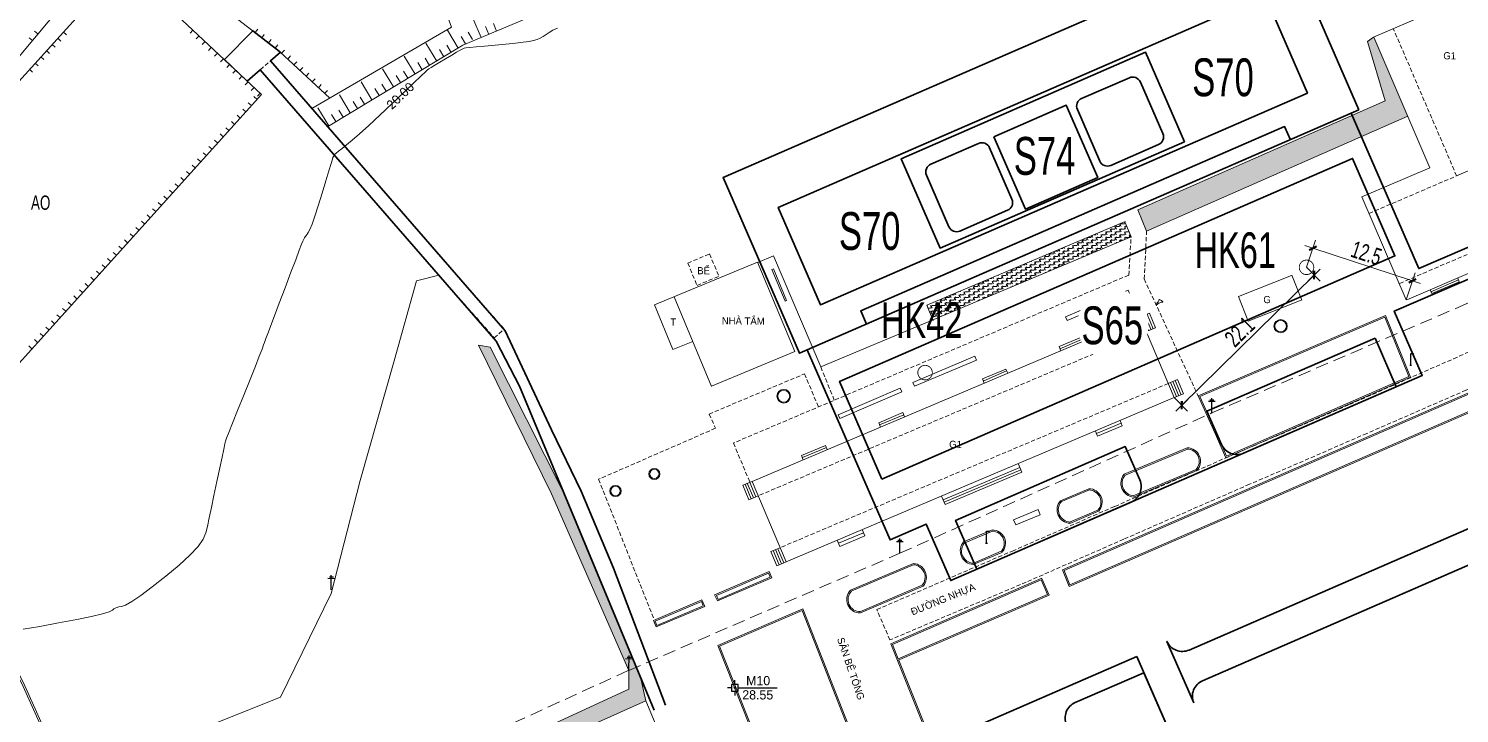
# Model space of a CAD drawing. Header units: inches. Extents: x 496359 to 501064, y 2374078 to 2377203.
# Drawn here: x 496527.9 to 496698.2, y 2376231.1 to 2376312.6 of the extents above; entities that cross this region are included whole.
import ezdxf
from ezdxf.enums import TextEntityAlignment as Align

# ---------------------------------------------------------------- set-up
doc = ezdxf.new("R2010")
doc.units = ezdxf.units.IN
doc.header["$MEASUREMENT"] = 0
doc.linetypes.add('DASHED', pattern=[0.75, 0.5, -0.25])
for name, color, linetype in [('cd', 7, 'Continuous'), ('chu', 6, 'Continuous'), ('MANH', 147, 'Continuous'), ('MOC - DC2', 1, 'Continuous'), ('NOI', 2, 'Continuous'), ('tl', 8, 'Continuous')]:
    doc.layers.add(name, color=color, linetype=linetype)
for name, color, linetype, lineweight in [('EG Text2', 7, 'Continuous', 18), ('ISO', 252, 'Continuous', 20), ('LC Dim', 8, 'Continuous', 18), ('LC Net dam 1', 30, 'Continuous', 30), ('LC Net manh', 239, 'Continuous', 5), ('manh1', 67, 'Continuous', 13)]:
    doc.layers.add(name, color=color, linetype=linetype, lineweight=lineweight)
doc.styles.add('dien giai', font='', dxfattribs={"width": 0.8})
doc.styles.add('EG Hai', font='')
doc.styles.get("Standard").update_dxf_attribs({"font": 'vnsimli.shx', "height": 2})
doc.styles.add('style1', font='')
doc.styles.get('dien giai').set_extended_font_data('.VnArial NarrowH')
doc.styles.get('EG Hai').set_extended_font_data('.VnArial NarrowH')
doc.styles.get('style1').set_extended_font_data('.VnAvantH')
doc.dimstyles.new('DIM300', dxfattribs={"dimscale": 0.5, "dimtxt": 2, "dimasz": 0.007, "dimexe": 1, "dimexo": 0, "dimgap": 0.4, "dimtad": 1, "dimtoh": 1, "dimdec": 1, "dimzin": 1, "dimdsep": 46, "dimtxsty": 'dien giai', "dimblk": 'rowdim', "dimcen": 2.5, "dimclrd": 256, "dimclre": 256, "dimclrt": 2, "dimazin": 0, "dimtfac": 1, "dimtdec": 1, "dimtix": 1, "dimtmove": 2, "dimatfit": 0, "dimldrblk": 'dot leader', "dimfxl": 2, "dimtolj": 1, "dimtzin": 0, "dimlwd": -1, "dimlwe": -1, "dimarcsym": 1})

# ---------------------------------------------------------------- blocks, each defined once
blk = doc.blocks.new('cdien')
at = {"layer": 'cd', "extrusion": (-0.000518657, 0.000768986, 1)}
for p, q in [((0, 0), (0, 3.5, 0)), ((-0.8, 2.78, 0), (0.76, 2.78, 0)), ((-0.46, 3.14, 0), (0.49, 3.14, 0))]:
    blk.add_line(p, q, dxfattribs=at)
blk = doc.blocks.new('1')
at = {"layer": 'tl', "color": 250, "lineweight": 0}
blk.add_line((0, -0.5), (0, 0), dxfattribs=at)
blk = doc.blocks.new('chieusang')
at = {"layer": 'cd', "extrusion": (-0.000518657, 0.000768986, 1)}
for p, q in [((-0.2, 0, 0), (0.2, 0, 0)), ((-0.03, 2.38, 0), (0.1, 2.57, 0)), ((-0.03, 2.38, 0), (-0.03, 0.03, 0)), ((0.1, 2.57, 0), (0.34, 2.61, 0)), ((0.34, 2.44, 0), (0.34, 2.61, 0)), ((0.34, 2.61, 0), (0.56, 2.54, 0)), ((0.54, 2.37, 0), (0.34, 2.44, 0)), ((0.58, 2.47, 0), (0.54, 2.37, 0)), ((0.56, 2.54, 0), (0.58, 2.47, 0))]:
    blk.add_line(p, q, dxfattribs=at)
blk = doc.blocks.new('t2')
at = {"layer": 'tl', "color": 250, "lineweight": 0}
for p, q in [((-2, 0), (-2, -1)), ((-1, 0), (-1, -1)), ((0, 0), (0, -2.5))]:
    blk.add_line(p, q, dxfattribs=at)
blk = doc.blocks.new('MOC')
at = {"layer": 'MOC - DC2'}
for points in [[(-0.4, 0), (-0.9, 0)], [(0, 0.4), (0, 0.9)], [(0.4, 0), (5.03, 0)], [(0, -0.4), (0, -0.9)]]:
    blk.add_lwpolyline(points, dxfattribs=at)
blk.add_lwpolyline([(-0.4, -0.4), (0.4, -0.4), (0.4, 0.4), (-0.4, 0.4)], close=True, dxfattribs=at)
blk.add_circle((0, 0), 0.0868, dxfattribs=at)
blk = doc.blocks.new('Nền HT mới')
at = {"layer": 'MANH', "lineweight": 0}
h = blk.add_hatch(dxfattribs=at)
h.set_pattern_fill('HONEY', color=8, scale=3, style=0)
h.set_pattern_definition([(0, (-66.5182, 7.7002), (0.5625, 0.3247595), [0.375, -0.75]), (120, (-66.5182, 7.7002), (-0.5625, 0.3247595), [0.375, -0.75]), (60, (-66.5182, 7.7002), (1e-09, 0.649519), [-0.75, 0.375])])
h.paths.add_polyline_path([(-35.42, 21.4), (-39.47, 30.83), (-39.48, 30.83), (-40.21, 30.31), (-38.12, 23.22), (-67.57, 10.25), (-66.52, 7.7)])
h = blk.add_hatch(dxfattribs=at)
h.set_pattern_fill('HONEY', color=8, scale=3, style=0)
h.set_pattern_definition([(0, (-91.9615, -2.8534), (0.5625, 0.3247595), [0.375, -0.75]), (120, (-91.9615, -2.8534), (-0.5625, 0.3247595), [0.375, -0.75]), (60, (-91.9615, -2.8534), (1e-09, 0.649519), [-0.75, 0.375])])
h.paths.add_polyline_path([(-68.36, 7.06), (-69.06, 8.86), (-92.68, -1.09), (-91.96, -2.85)])
h = blk.add_hatch(dxfattribs=at)
h.set_pattern_fill('HONEY', color=8, scale=3, style=0)
h.set_pattern_definition([(0, (-183.26888, -73.77103), (0.5625, 0.3247595), [0.375, -0.75]), (120, (-183.26888, -73.77103), (-0.5625, 0.3247595), [0.375, -0.75]), (60, (-183.26888, -73.77103), (1e-09, 0.649519), [-0.75, 0.375])])
h.paths.add_polyline_path([(-126.8, -45.42), (-135.98, -23.31), (-144.67, -6.08), (-146.06, -5.86), (-137.37, -23.55), (-128.17, -44.59), (-128.18, -46.84), (-183.83, -72.51), (-183.27, -73.77), (-126.16, -48.23)])
at = {"layer": 'MANH', "color": 1, "linetype": 'DASHED', "lineweight": 0, "ltscale": 3, "elevation": -28.38}
blk.add_lwpolyline([(-168.11, -62.56), (-148.04, -53.65), (-128.17, -44.59), (-95.89, -30.65), (-58.74, -13.93), (-28.82, -1.11), (3.67, 13.64), (31.2, 25.31), (62.44, 39.11), (92.05, 52.59), (119.84, 64.48)], dxfattribs=at)
at = {"layer": 'MANH', "color": 3, "linetype": 'DASHED', "lineweight": 0, "elevation": -28.38}
for points in [[(-98.64, -37.36), (-82.5, -30.38), (-70.29, -25.06), (-55.32, -18.52), (-42.35, -12.93), (-29.97, -7.48), (-13.22, -0.06), (0.5, 5.98), (14.76, 11.97), (28.36, 18.03), (42.62, 24.14), (54.68, 29.38), (67.83, 35.35), (80.85, 41.08), (92.26, 46.21), (103.91, 51.03), (116.69, 56.56), (131.71, 63.03)], [(76.66, 34.79), (69.1, 31.37), (55.58, 25.28), (44.12, 20.53), (29.36, 13.99), (16.7, 8.5), (1.53, 1.84), (-10.85, -3.49), (-28.49, -11.22), (-40.3, -16.38), (-54.27, -22.43), (-69.24, -28.97), (-80.86, -34.09), (-97.08, -40.97)], [(-172.05, 26.94), (-170.84, 28)], [(-149.58, 3.52), (-170.84, 28)], [(-172.05, 26.94), (-150.8, 2.47)], [(-143.02, -3.95), (-149.58, 3.52)], [(-150.8, 2.47), (-144.2, -4.99)], [(-144.2, -4.99), (-143.02, -3.95)], [(-97.08, -40.97), (-98.64, -37.36)]]:
    blk.add_lwpolyline(points, dxfattribs=at)
at = {"layer": 'MANH', "lineweight": 0, "elevation": -28.38}
for points in [[(-163.79, 23.54), (-169.77, 29.13), (-181.51, 38.21), (-182.51, 39.27), (-183.57, 40.37), (-184.19, 40.9), (-196.44, 54.18), (-196.91, 54.77), (-215.16, 78.83)], [(-238.07, 66.09), (-229.92, 74.66), (-222.93, 75.48), (-217.79, 76.04), (-214.56, 72.72), (-190.6, 40.71), (-202.41, 26.56), (-208, 32.4), (-235.63, 58.92), (-238.07, 66.09)], [(-207.98, 12.73), (-205.78, 20.1), (-188.32, 39.39), (-171.91, 24), (-207.74, -15.69), (-222.85, -17.45), (-230.1, -11.31), (-207.98, 12.73), (-207.98, 12.73)], [(-18.56, 39.82), (-39.48, 30.83)], [(-144.69, 38.33), (-150.49, 35.28), (-149.28, 32.01), (-165.9, 22.31)], [(-95.86, 38.08), (-105.43, 38.89), (-111.85, 38.55), (-129.94, 35.6), (-137.43, 34.26), (-147.93, 29.86), (-163.93, 20.24)], [(-39.48, 30.83), (-40.21, 30.31), (-38.12, 23.22)], [(-32.78, 15.26), (-39.47, 30.83)], [(-29.6, 14.3), (-21.5, 17.77)], [(-40.87, 11.79), (-32.78, 15.26)], [(-35.55, -0.48), (-1.88, 13.97)], [(-67.57, 10.25), (-66.52, 7.7)], [(-35.61, -0.48), (-40.87, 11.79)], [(-92.68, -1.09), (-69.06, 8.86)], [(-68.36, 7.06), (-69.11, 8.84)], [(-125.13, -1.07), (-112.83, 4.04)], [(-108.41, -6.6), (-112.83, 4.04)], [(-197.17, -52.96), (-177.7, -51.02), (-169.66, -47.79), (-163.6, -35.45), (-160.17, -21.96), (-156.12, -7.73), (-153.46, 1.8), (-150.8, 2.47)], [(-111.15, 3.15), (-110.96, 3.23)], [(-111.15, 3.15), (-109.57, -0.62)], [(-110.96, 3.23), (-109.38, -0.54)], [(-55.59, -0.07), (-49.27, 2.44)], [(-49.22, 2.46), (-48.05, -0.49)], [(-32.66, 0.5), (-29.37, 1.91)], [(-29.28, 1.69), (-29.47, 2.13)], [(-76.17, -2.47), (-68.7, 0.67)], [(-75.98, -2.93), (-68.5, 0.21)], [(-68.5, 0.21), (-68.7, 0.67)], [(-32.57, 0.28), (-32.76, 0.72)], [(-32.57, 0.28), (-29.28, 1.69)], [(-122.92, -6.39), (-125.13, -1.07)], [(-118.32, -10.78), (-122.77, -0.09)], [(-109.57, -0.62), (-109.38, -0.54)], [(-92.68, -1.09), (-91.92, -2.96)], [(-55.59, -0.07), (-54.42, -3.02)], [(-54.42, -3.02), (-48.1, -0.51)], [(-67.28, -2.53), (-113.5, -22.08)], [(-75.98, -2.93), (-76.17, -2.47)], [(-67.28, -2.53), (-66.17, -2.06)], [(-67.28, -2.53), (-63.22, -12.11)], [(-66.27, -4.14), (-67, -2.41)], [(-65.99, -4.02), (-66.72, -2.3)], [(-65.72, -3.9), (-66.45, -2.18)], [(-65.44, -3.79), (-66.17, -2.06)], [(-60.37, -11.91), (-38.07, -2.32), (-35.09, -9.67)], [(-60.18, -11.99), (-38.15, -2.52), (-35.28, -9.59)], [(-74.09, -4.83), (-76.94, -6.03)], [(-76.83, -6.28), (-73.99, -5.08)], [(-74.09, -4.83), (-73.89, -5.32)], [(-66.55, -4.25), (-65.44, -3.79)], [(-144.67, -6.08), (-135.98, -23.31), (-126.8, -45.42), (-126.16, -48.23), (-185.5, -74.77)], [(-183.83, -72.51), (-128.18, -46.84), (-128.17, -44.59), (-137.37, -23.55), (-146.06, -5.86)], [(-146.06, -5.86), (-144.67, -6.08)], [(-122.92, -6.39), (-120.56, -5.41)], [(-118.34, -10.73), (-108.41, -6.6)], [(-76.94, -6.03), (-76.73, -6.53)], [(-94.34, -10.29), (-86.96, -7.17)], [(-94.14, -10.75), (-86.77, -7.63)], [(-86.77, -7.63), (-86.96, -7.17)], [(-83.27, -8.71), (-86.06, -9.89)], [(-86.06, -9.89), (-85.86, -10.39)], [(-85.96, -10.14), (-83.18, -8.93)], [(-83.27, -8.71), (-83.06, -9.2)], [(-22.08, -8.88), (-76.52, -32.6), (-75.72, -34.6), (-21.21, -10.89), (-22.07, -8.89)], [(-63.94, -10.43), (-62.83, -9.96)], [(-62.67, -11.88), (-63.38, -10.2)], [(-62.4, -11.76), (-63.11, -10.08)], [(-62.12, -11.64), (-62.83, -9.96)], [(-60.38, -11.91), (-58.34, -16.4), (-57.08, -19.29), (-35.09, -9.67)], [(-60.18, -11.99), (-58.2, -16.34), (-57, -19.09), (-35.28, -9.59)], [(-95.88, -10.97), (-103.24, -14.14)], [(-95.68, -11.43), (-103.04, -14.6)], [(-95.68, -11.43), (-95.88, -10.97)], [(-94.14, -10.75), (-94.34, -10.29)], [(-62.95, -11.99), (-63.66, -10.31)], [(-63.22, -12.11), (-62.12, -11.64)], [(-63.22, -12.11), (-109.45, -31.66)], [(-103.04, -14.6), (-103.24, -14.14)], [(-95.55, -13.9), (-98.42, -15.12)], [(-98.42, -15.12), (-98.21, -15.61)], [(-98.31, -15.36), (-95.44, -14.15)], [(-95.55, -13.9), (-95.34, -14.4)], [(-72.49, -16.39), (-69.55, -15.15)], [(-69.42, -15.46), (-69.68, -14.84)], [(-72.36, -16.7), (-72.62, -16.09)], [(-69.42, -15.46), (-72.36, -16.7)], [(-104.75, -17.8), (-107.62, -19.01)], [(-107.51, -19.25), (-104.65, -18.04)], [(-104.75, -17.8), (-104.54, -18.29)], [(-61.7, -18.09), (-69.2, -21.24)], [(-61.64, -18.23), (-69.14, -21.38)], [(-107.62, -19.01), (-107.41, -19.5)], [(-81.63, -20.43), (-90.75, -24.28)], [(-81.39, -20.98), (-81.82, -19.97)], [(-113.5, -22.08), (-114.61, -22.55)], [(-109.45, -31.66), (-113.5, -22.08)], [(-81.51, -20.7), (-90.63, -24.56)], [(-81.39, -20.98), (-90.51, -24.84)], [(-60.62, -20.66), (-68.12, -23.81)], [(-60.56, -20.8), (-68.06, -23.95)], [(-113.88, -24.27), (-114.61, -22.55)], [(-113.6, -24.15), (-114.33, -22.43)], [(-113.33, -24.04), (-114.06, -22.31)], [(-112.77, -23.8), (-113.88, -24.27)], [(-113.05, -23.92), (-113.78, -22.2)], [(-90.51, -24.84), (-90.94, -23.83)], [(-76.78, -24.4), (-73.39, -22.96)], [(-76.72, -24.54), (-73.33, -23.1)], [(-82.35, -26.65), (-79.44, -25.44)], [(-79.19, -26.05), (-79.44, -25.44)], [(-75.7, -26.95), (-72.31, -25.51)], [(-82.1, -27.26), (-82.38, -26.66)], [(-82.1, -27.26), (-79.19, -26.05)], [(-75.64, -27.09), (-72.25, -25.65)], [(-103.21, -29.46), (-100.22, -28.2)], [(-100.07, -28.57), (-103.05, -29.84)], [(-100.07, -28.57), (-100.38, -27.83)], [(-88.3, -29.3), (-84.91, -27.86)], [(-88.24, -29.44), (-84.85, -28)], [(-110.16, -29.98), (-111.27, -30.45)], [(-110.56, -32.13), (-111.27, -30.45)], [(-110.28, -32.01), (-110.99, -30.33)], [(-110, -31.89), (-110.71, -30.21)], [(-109.73, -31.78), (-110.44, -30.1)], [(-103.05, -29.84), (-103.37, -29.09)], [(-87.22, -31.85), (-83.83, -30.41)], [(-87.16, -31.99), (-83.77, -30.55)], [(-109.45, -31.66), (-110.56, -32.13)], [(-101.76, -35.05), (-94.27, -31.85)], [(-101.7, -35.18), (-94.21, -31.99)], [(-111.47, -32.83), (-117.95, -35.58), (-117.63, -36.33), (-111.15, -33.58), (-111.47, -32.83)], [(-78.99, -33.62), (-96.97, -41.43), (-96.17, -43.42), (-78.12, -35.63), (-78.98, -33.64)], [(-100.66, -37.61), (-93.18, -34.42)], [(-100.6, -37.75), (-93.12, -34.56)], [(-124.92, -39.42), (-119.12, -36.97), (-119.46, -36.19), (-125.25, -38.65), (-124.92, -39.42)], [(-75.8, -94.37), (-96.17, -43.42)], [(-75.66, -94.32), (-96.03, -43.37)], [(-124.83, -51.36), (-126.16, -48.23)]]:
    blk.add_lwpolyline(points, dxfattribs=at)
at = {"layer": 'MANH', "linetype": 'DASHED', "lineweight": 0, "elevation": -28.38}
for points in [[(-29.6, 14.3), (-37.14, 31.83)], [(-36.37, 1.5), (-2.72, 15.93)], [(-40.03, 9.83), (-29.6, 14.3)], [(-68.64, 2.49), (-68.36, 7.06)], [(-66.8, 2.02), (-66.52, 7.7)], [(-121.15, 3.92), (-118.56, 5)], [(-121.15, 3.92), (-120.05, 1.26)], [(-118.56, 5), (-117.45, 2.34)], [(-120.05, 1.26), (-117.45, 2.34)], [(-68.64, 2.49), (-115.72, -17.52)], [(-66.8, 2.02), (-60.38, -11.91)], [(-66.55, -4.25), (-112.77, -23.8)], [(-105.32, -8.46), (-103.7, -12.41)], [(-118.61, -14.07), (-107.26, -9.28), (-105.59, -13.21)], [(-63.93, -10.43), (-110.16, -29.98)], [(-118.61, -14.07), (-117.85, -15.76), (-131.77, -21.83), (-125.15, -38.59)], [(-115.72, -17.52), (-113.75, -22.18)]]:
    blk.add_lwpolyline(points, dxfattribs=at)
at = {"layer": 'MANH', "linetype": 'ByBlock', "lineweight": 0, "elevation": -28.38}
for points in [[(-67.57, 10.25), (-38.12, 23.22)], [(-66.52, 7.7), (-35.42, 21.4)], [(-68.36, 7.06), (-105.32, -8.46), (-110.95, 4.76), (-112.81, 3.99)]]:
    blk.add_lwpolyline(points, dxfattribs=at)
at = {"layer": 'MANH', "lineweight": 0, "elevation": -28.38}
for points in [[(-22.15, -9.08), (-76.33, -32.68), (-75.64, -34.4), (-21.41, -10.81)], [(-111.55, -33.02), (-117.75, -35.66), (-117.55, -36.14), (-111.34, -33.5)], [(-79.06, -33.82), (-96.78, -41.51), (-96.09, -43.23), (-78.32, -35.56)], [(-124.84, -39.23), (-119.31, -36.89), (-119.53, -36.39), (-125.05, -38.72)], [(-109.03, -63.16), (-98.89, -59.15), (-107.46, -37.27), (-117.56, -41.63)], [(-108.95, -62.97), (-99.08, -59.07), (-107.54, -37.47), (-117.37, -41.71)]]:
    blk.add_lwpolyline(points, close=True, dxfattribs=at)
at = {"layer": 'MANH', "color": 4, "lineweight": 0, "elevation": -28.38}
for points in [[(-203.06, -40.49), (-201.15, -44.74), (-200.28, -46.5), (-187.28, -75.47)], [(-202.88, -40.41), (-200.97, -44.65), (-200.09, -46.42), (-187.11, -75.38)]]:
    blk.add_lwpolyline(points, dxfattribs=at)
at = {"layer": 'MANH', "lineweight": 0}
for centre, radius in [((-50.56, -3.6, -0.15), 0.79), ((-50.56, -3.6, -0.15), 0.69), ((-109.73, -11.94, -0.21), 0.812), ((-109.73, -11.94, -0.21), 0.712), ((-125.13, -21.2, -0.07), 0.654), ((-125.13, -21.2, -0.07), 0.554), ((-129.76, -23.23, -0.11), 0.671), ((-129.76, -23.23, -0.11), 0.571)]:
    blk.add_circle(centre, radius, dxfattribs=at)
for centre, radius, start, end in [((-61.68, -19.68, -0.09), 1.59, 315.0356, 90.5457), ((-61.68, -19.68, -0.09), 1.44, 315.0356, 90.5457), ((-67.92, -22.3, -0.09), 1.66, 140.4524, 265.129), ((-67.92, -22.3, -0.09), 1.51, 140.4524, 265.129), ((-73.41, -24.56, -0.19), 1.6, 318.0838, 89.4382), ((-73.41, -24.56, -0.19), 1.45, 318.0838, 89.4382), ((-75.56, -25.46, -0.04), 1.62, 139.0244, 267.7441), ((-75.56, -25.46, -0.04), 1.47, 139.0244, 267.7441), ((-84.92, -29.46, -0.11), 1.6, 318.0838, 89.4382), ((-84.92, -29.46, -0.11), 1.45, 318.0838, 89.4382), ((-87.08, -30.36, 0.04), 1.62, 139.0244, 267.7441), ((-87.08, -30.36, 0.04), 1.47, 139.0244, 267.7441), ((-94.4, -33.51, -0.09), 1.51, 320.7521, 85.4287), ((-94.4, -33.51, -0.09), 1.66, 320.7521, 85.4287), ((-100.63, -36.16, -0.09), 1.59, 135.3354, 270.8455), ((-100.63, -36.16, -0.09), 1.44, 135.3354, 270.8455)]:
    blk.add_arc(centre, radius, start, end, dxfattribs=at)
at = {"layer": 'manh1', "color": 1, "lineweight": 0, "elevation": -28.38}
blk.add_lwpolyline([(-200.29, -39.68), (-198.32, -39.35), (-196.07, -38.95), (-193.9, -38.54), (-192.15, -38.17), (-190.86, -37.86), (-190.04, -37.61), (-189.67, -37.42), (-189.51, -37.28), (-189.35, -37.17), (-189.15, -37.09), (-188.91, -37.04), (-188.59, -36.99), (-188.11, -36.82), (-187.34, -36.38), (-186.27, -35.66), (-184.92, -34.65), (-183.31, -33.39), (-181.73, -32.07), (-180.43, -30.88), (-179.47, -29.84), (-178.84, -28.97), (-178.52, -28.22), (-178.34, -27.44), (-178.13, -26.44), (-177.88, -25.21), (-177.57, -23.75), (-177.22, -22.09), (-176.88, -20.49), (-176.6, -19.19), (-176.4, -18.24), (-176.27, -17.63), (-176.19, -17.31), (-176.07, -16.95), (-175.8, -16.26), (-175.36, -15.16), (-174.76, -13.66), (-174.02, -11.81), (-173.27, -9.95), (-172.64, -8.38), (-172.17, -7.18), (-171.84, -6.34), (-171.66, -5.84), (-171.55, -5.54), (-171.47, -5.29), (-171.39, -5.07), (-171.31, -4.87), (-171.23, -4.66), (-171.07, -4.27), (-170.79, -3.52), (-170.36, -2.38), (-169.79, -0.87), (-169.1, 0.98), (-168.41, 2.82), (-167.84, 4.32), (-167.42, 5.44), (-167.14, 6.17), (-166.99, 6.53), (-166.92, 6.68), (-166.87, 6.78), (-166.83, 6.85), (-166.8, 6.91), (-166.78, 6.96), (-166.74, 7.01), (-166.68, 7.09), (-166.6, 7.2), (-166.48, 7.34), (-166.34, 7.54), (-166.15, 7.91), (-165.88, 8.56), (-165.55, 9.51), (-165.15, 10.75), (-164.7, 12.24), (-164.25, 13.71), (-163.89, 14.9), (-163.63, 15.76), (-163.47, 16.28), (-163.4, 16.5), (-163.38, 16.54), (-163.36, 16.57), (-163.34, 16.61), (-163.32, 16.66), (-163.29, 16.73), (-163.21, 16.83), (-163.02, 17.01), (-162.73, 17.26), (-162.32, 17.58), (-161.8, 17.99), (-161.12, 18.55), (-160.23, 19.32), (-159.13, 20.32), (-157.82, 21.54), (-156.34, 22.94), (-154.91, 24.29), (-153.76, 25.39), (-152.92, 26.19), (-152.4, 26.69), (-152.15, 26.92), (-151.99, 27.04), (-151.71, 27.21), (-151.28, 27.48), (-150.69, 27.83), (-149.98, 28.26), (-149.26, 28.69), (-148.67, 29.04), (-148.24, 29.29), (-147.95, 29.45), (-147.79, 29.52), (-147.56, 29.56), (-147.09, 29.6), (-146.35, 29.67), (-145.34, 29.76), (-144.09, 29.87), (-142.8, 29.99), (-141.68, 30.1), (-140.76, 30.21), (-140.04, 30.32), (-139.52, 30.43), (-139.1, 30.55), (-138.72, 30.7), (-138.36, 30.9), (-138.01, 31.13), (-137.66, 31.39), (-137.23, 31.66), (-136.66, 31.89)], dxfattribs=at)
at = {"layer": 'manh1', "lineweight": 0, "elevation": -28.38}
blk.add_lwpolyline([(-65.34, -0.97), (-65.36, -1.03), (-65.33, -1.04), (-65.27, -1.01), (-65.16, -0.95), (-65.05, -0.87), (-64.93, -0.81), (-64.83, -0.77), (-64.73, -0.74), (-64.65, -0.73), (-64.59, -0.73), (-64.57, -0.7), (-64.59, -0.67), (-64.65, -0.62), (-64.74, -0.55), (-64.84, -0.49), (-64.93, -0.45), (-64.99, -0.44), (-65.03, -0.45), (-65.05, -0.48), (-65.07, -0.54), (-65.1, -0.61), (-65.15, -0.69), (-65.21, -0.78), (-65.28, -0.89)], close=True, dxfattribs=at)
at = {"layer": 'MOC - DC2', "lineweight": 0}
blk.add_point((-115.54, -46.67, 0.17), dxfattribs=at)
at = {"layer": 'cd', "lineweight": 0}
for name, p, xscale, yscale, zscale, rotation in [('chieusang', (-35.07, -8.26, 0.03), 0.5499999999883585, 0.5499999999883585, 0.5499999999883585, 359.8380142929382), ('cdien', (-58.74, -13.93, -0.1), 0.5, 0.5, 0.5, 0.152441407077486), ('cdien', (-95.89, -30.65, -0.04), 0.5, 0.5, 0.5, 0.152441407077486), ('chieusang', (-85.59, -29.43, 0.14), 0.5499999999883585, 0.5499999999883585, 0.5499999999883585, 359.8380142929382), ('cdien', (-163.62, -35.02, -2.94), 0.5, 0.5, 0.5, 359.2672157837458), ('cdien', (-128.17, -44.59, 0.69), 0.5, 0.5, 0.5, 359.2672157837458)]:
    blk.add_blockref(name, p, dxfattribs=dict(at, xscale=xscale, yscale=yscale, zscale=zscale, rotation=rotation))
at = {"layer": 'MOC - DC2', "lineweight": 0}
blk.add_blockref('MOC', (-115.54, -46.67, 0.17), dxfattribs=at)
at = {"layer": 'NOI', "lineweight": 0}
for name, p, rotation in [('t2', (-148.48, 29.53, -28.38), 211.0206006969573), ('t2', (-145.76, 30.77, -28.38), 202.7410908403033), ('1', (-199.18, 30.43, -28.38), 230.1542347546903), ('1', (-198.54, 31.2, -28.38), 230.1542347546903), ('1', (-196.18, 30.7, -28.38), 47.84156429042238), ('1', (-195.51, 31.45, -28.38), 47.84156429042238), ('1', (-180.08, 31.67, -28.38), 316.8556246199593), ('1', (-179.35, 30.98, -28.38), 316.8556246199593), ('1', (-172.67, 31.37, -28.38), 142.2624485061515), ('1', (-171.88, 30.76, -28.38), 142.2624485061515), ('t2', (-151.05, 27.98, -28.38), 211.0206006969573), ('1', (-197.52, 29.22, -28.38), 47.84156429042238), ('1', (-196.85, 29.96, -28.38), 47.84156429042238), ('1', (-178.62, 30.3, -28.38), 316.8556246199593), ('1', (-177.89, 29.61, -28.38), 316.8556246199593), ('1', (-171.08, 30.15, -28.38), 142.2624485061515), ('1', (-170.29, 29.53, -28.38), 142.2624485061515), ('1', (-169.52, 28.9, -28.38), 136.9645621541852), ('t2', (-153.63, 26.43, -28.38), 211.0206006969573), ('1', (-198.86, 27.74, -28.38), 47.84156429042238), ('1', (-198.19, 28.48, -28.38), 47.84156429042238), ('1', (-177.16, 28.93, -28.38), 316.8556246199593), ('1', (-176.43, 28.25, -28.38), 316.8556246199593), ('1', (-175.7, 27.56, -28.38), 316.8556246199593), ('1', (-168.79, 28.22, -28.38), 136.9645621541852), ('1', (-168.06, 27.53, -28.38), 136.9645621541852), ('t2', (-156.2, 24.89, -28.38), 211.0206006969573), ('1', (-199.53, 27, -28.38), 47.84156429042238), ('1', (-174.97, 26.88, -28.38), 316.8556246199593), ('1', (-174.24, 26.19, -28.38), 316.8556246199593), ('1', (-167.33, 26.85, -28.38), 136.9645621541852), ('1', (-166.6, 26.17, -28.38), 136.9645621541852), ('1', (-165.87, 25.49, -28.38), 136.9645621541852), ('t2', (-158.77, 23.34, -28.38), 211.0206006969573), ('1', (-173.51, 25.51, -28.38), 316.8556246199593), ('1', (-172.78, 24.83, -28.38), 316.8556246199593), ('1', (-172.06, 24.14, -28.38), 316.8556246199593), ('1', (-165.14, 24.8, -28.38), 136.9645621541852), ('1', (-164.41, 24.12, -28.38), 136.9645621541852), ('t2', (-161.34, 21.8, -28.38), 211.0206006969573), ('1', (-173.78, 21.93, -28.38), 227.9272534112485), ('1', (-173.11, 22.67, -28.38), 227.9272534112485), ('1', (-172.44, 23.41, -28.38), 227.9272534112485), ('t2', (-163.91, 20.25, -28.38), 211.0206006969573), ('1', (-175.12, 20.44, -28.38), 227.9272534112485), ('1', (-174.45, 21.19, -28.38), 227.9272534112485), ('1', (-176.46, 18.96, -28.38), 227.9272534112485), ('1', (-175.79, 19.7, -28.38), 227.9272534112485), ('1', (-178.47, 16.73, -28.38), 227.9272534112485), ('1', (-177.8, 17.47, -28.38), 227.9272534112485), ('1', (-177.13, 18.22, -28.38), 227.9272534112485), ('1', (-179.81, 15.25, -28.38), 227.9272534112485), ('1', (-179.14, 15.99, -28.38), 227.9272534112485), ('1', (-181.15, 13.76, -28.38), 227.9272534112485), ('1', (-180.48, 14.5, -28.38), 227.9272534112485), ('1', (-182.49, 12.28, -28.38), 227.9272534112485), ('1', (-181.82, 13.02, -28.38), 227.9272534112485), ('1', (-184.5, 10.05, -28.38), 227.9272534112485), ('1', (-183.83, 10.79, -28.38), 227.9272534112485), ('1', (-183.16, 11.54, -28.38), 227.9272534112485), ('1', (-185.84, 8.57, -28.38), 227.9272534112485), ('1', (-185.17, 9.31, -28.38), 227.9272534112485), ('1', (-187.18, 7.08, -28.38), 227.9272534112485), ('1', (-186.51, 7.82, -28.38), 227.9272534112485), ('1', (-189.19, 4.86, -28.38), 227.9272534112485), ('1', (-188.52, 5.6, -28.38), 227.9272534112485), ('1', (-187.85, 6.34, -28.38), 227.9272534112485), ('1', (-190.53, 3.37, -28.38), 227.9272534112485), ('1', (-189.86, 4.11, -28.38), 227.9272534112485), ('1', (-191.87, 1.89, -28.38), 227.9272534112485), ('1', (-191.2, 2.63, -28.38), 227.9272534112485), ('1', (-193.21, 0.4, -28.38), 227.9272534112485), ('1', (-192.54, 1.14, -28.38), 227.9272534112485), ('1', (-195.22, -1.83, -28.38), 227.9272534112485), ('1', (-194.55, -1.08, -28.38), 227.9272534112485), ('1', (-193.88, -0.34, -28.38), 227.9272534112485), ('1', (-196.56, -3.31, -28.38), 227.9272534112485), ('1', (-195.89, -2.57, -28.38), 227.9272534112485), ('1', (-197.9, -4.79, -28.38), 227.9272534112485), ('1', (-197.23, -4.05, -28.38), 227.9272534112485), ('1', (-199.24, -6.28, -28.38), 227.9272534112485), ('1', (-198.57, -5.54, -28.38), 227.9272534112485)]:
    blk.add_blockref(name, p, dxfattribs=dict(at, rotation=rotation))
at = {"layer": 'chu', "color": 6, "lineweight": 0, "style": 'style1'}
for s, rotation, p in [('G1', 359.2672, (-31.19, 28.19, -28.38)), ('BÓ', 359.2672, (-120.03, 2.59, -28.38)), ('G', 359.2672, (-52.62, -0.85, -28.38)), ('T', 359.2672, (-123.24, -3.52, -28.38)), ('nhµ t¾m', 359.2672, (-117.11, -3.37, -28.38)), ('G1', 359.2672, (-90.03, -18.09, -28.38)), ('§¦êNG NHùA ', 22.1612, (-94.38, -38.06, -28.38)), ('S¢N B£ T¤NG', 288.9449, (-103.39, -40.85, -28.38))]:
    blk.add_text(s, height=0.85, rotation=rotation, dxfattribs=at).set_placement(p)
at = {"layer": 'chu', "color": 6, "lineweight": 0, "style": 'style1', "width": 0.7}
blk.add_text('AO', height=1.7, rotation=359.2672, dxfattribs=at).set_placement((-199.36, 10.28, -28.38))
at = {"layer": 'manh1', "lineweight": 0}
blk.add_text('20.00', height=1, rotation=43.5721, dxfattribs=at).set_placement((-155.39, 23.84, -28.38), align=Align.MIDDLE)
at = {"layer": 'MOC - DC2', "lineweight": 0, "style": 'style1'}
for s, p in [('M10', (-114.2, -46.37, 0.17)), ('28.55', (-114.66, -48.06, 0.17))]:
    blk.add_text(s, height=1.1, dxfattribs=at).set_placement(p)
blk = doc.blocks.new('rowdim')
blk.add_line((-200, 0), (200, 0))
at = {"const_width": 50}
blk.add_lwpolyline([(-71, -71), (71, 71)], dxfattribs=at)
blk = doc.blocks.new('*D412')
at = {"layer": 'Defpoints', "color": 0, "transparency": 16777216}
for p in [(496680.8, 2376286.46), (496680.05, 2376284.18), (496691.91, 2376280.29)]:
    blk.add_point(p, dxfattribs=at)
at = {"layer": 'LC Dim', "transparency": 16777216}
for p, q in [((496680.05, 2376284.18), (496681.11, 2376287.42)), ((496692.65, 2376282.58), (496680.8, 2376286.46)), ((496691.91, 2376280.29), (496692.97, 2376283.53))]:
    blk.add_line(p, q, dxfattribs=at)
at = {"layer": 'LC Dim', "transparency": 16777216, "xscale": 0.005, "yscale": 0.005, "zscale": 0.005}
for p, rotation in [((496680.8, 2376286.46), 161.8556527441152), ((496692.65, 2376282.58), 341.8556527441152)]:
    blk.add_blockref('rowdim', p, dxfattribs=dict(at, rotation=rotation))
at = {"layer": 'LC Dim', "color": 2, "transparency": 16777216, "insert": (496687.17, 2376285.87), "char_height": 2, "attachment_point": 5, "rotation": 341.8557, "style": 'dien giai'}
blk.add_mtext('\\A1;12.5', dxfattribs=at)
blk = doc.blocks.new('dot leader')
at = {"const_width": 50}
blk.add_lwpolyline([(-25, 0, 1), (25, 0, 1)], format="xyb", close=True, dxfattribs=at)
blk = doc.blocks.new('*D413')
at = {"layer": 'Defpoints', "color": 0, "transparency": 16777216}
for p in [(496680.05, 2376284.18), (496664.29, 2376268.66), (496665.19, 2376267.75)]:
    blk.add_point(p, dxfattribs=at)
at = {"layer": 'LC Dim', "transparency": 16777216}
for p, q in [((496680.94, 2376283.26), (496665.2, 2376267.75)), ((496680.05, 2376284.18), (496681.65, 2376282.55)), ((496664.29, 2376268.66), (496665.89, 2376267.03))]:
    blk.add_line(p, q, dxfattribs=at)
at = {"layer": 'LC Dim', "transparency": 16777216, "xscale": 0.005, "yscale": 0.005, "zscale": 0.005}
for p, rotation in [((496680.95, 2376283.27), 44.5713410234509), ((496665.19, 2376267.75), 224.5713410234509)]:
    blk.add_blockref('rowdim', p, dxfattribs=dict(at, rotation=rotation))
at = {"layer": 'LC Dim', "color": 2, "transparency": 16777216, "insert": (496672.08, 2376276.51), "char_height": 2, "attachment_point": 5, "rotation": 44.5713, "style": 'dien giai'}
blk.add_mtext('\\A1;22.1', dxfattribs=at)

msp = doc.modelspace()

# ---------------------------------------------------------------- linework, layer by layer
at = {"layer": 'LC Net dam 1'}
msp.add_lwpolyline([(496603.73, 2376232.02), (496597.52, 2376248.34), (496593.66, 2376257.51), (496590.13, 2376264.84), (496584.61, 2376276.62), (496556.67, 2376308.77), (496557.86, 2376309.8), (496557.75, 2376309.9), (496554.58, 2376312.35), (496551.19, 2376308.92), (496553.91, 2376306.37), (496555.46, 2376307.72), (496583.55, 2376275.37), (496586.32, 2376270.04), (496602.35, 2376231.42)], dxfattribs=at)
at = {"layer": 'LC Net dam 1', "const_width": 0.1}
for points in [[(496679.18, 2376284.18, 1), (496680.91, 2376284.18, 1)], [(496633.76, 2376271.64, 1), (496635.49, 2376271.64, 1)]]:
    msp.add_lwpolyline(points, format="xyb", close=True, dxfattribs=at)
at = {"layer": 'LC Net dam 1'}
for points in [[(496666.62, 2376232.3), (496663.43, 2376239.63, 0.414214), (496666.06, 2376238.6), (496735.75, 2376268.92, 0.414214), (496736.78, 2376271.55), (496735.62, 2376274.23, 0.414214), (496731.67, 2376275.78), (496740.84, 2376279.77, 0.414214), (496739.29, 2376275.83), (496765.99, 2376214.47, 0.414214), (496768.62, 2376213.43), (496761.29, 2376210.24, 0.414214), (496762.32, 2376212.87), (496739.98, 2376264.22, 0.414214), (496737.35, 2376265.25), (496667.66, 2376234.93, 0.414214)], [(496688.2, 2376275.76), (496668.19, 2376267.06), (496669.92, 2376263.09, 0.414214), (496672.55, 2376262.05), (496690.73, 2376269.96)], [(496640.78, 2376248.23), (496659.16, 2376256.22, 0.414214), (496660.19, 2376258.86), (496658.46, 2376262.82), (496638.26, 2376254.03)], [(496659.85, 2376237.84), (496626.26, 2376223.22), (496653.59, 2376160.43), (496660.54, 2376159.53), (496660.54, 2376159.53), (496678.59, 2376167.38), (496674.77, 2376176.16, -0.414214), (496675.29, 2376177.47), (496684.39, 2376181.44)], [(496665.55, 2376224.74), (496657.36, 2376221.18, -0.414214), (496654.73, 2376222.22), (496651.47, 2376229.71, -0.414214), (496652.5, 2376232.34), (496660.69, 2376235.9)]]:
    msp.add_lwpolyline(points, format="xyb", close=True, dxfattribs=at)

# ---------------------------------------------------------------- block references
at = {"layer": 'LC Net manh'}
msp.add_blockref('Nền HT mới', (496727.52, 2376280.77, 2.92), dxfattribs=at)

# ---------------------------------------------------------------- texts
at = {"layer": 'EG Text2', "style": 'EG Hai', "width": 0.8}
for s, p in [('hk61', (496671.56, 2376286.23, -25.45)), ('hk42', (496634.22, 2376277.89, 306.92))]:
    msp.add_text(s, height=4.224, rotation=0, dxfattribs=at).set_placement(p, align=Align.MIDDLE_CENTER)

# ---------------------------------------------------------------- dimensions: what is measured, and where the dimension line sits
at = {"layer": 'LC Dim'}
for p1, p2, distance, picture, middle in [((496691.91, 2376280.29, -25.45), (496680.05, 2376284.18, -25.45), -2.4, '*D412', (496687.17, 2376285.87, -25.45)), ((496680.05, 2376284.18, -25.45), (496664.29, 2376268.66, -25.45), 1.28, '*D413', (496672.08, 2376276.51, -25.45))]:
    dim = msp.add_aligned_dim(p1=p1, p2=p2, distance=distance, dimstyle='DIM300', override={"dimscale": 1, "dimasz": 0.005, "dimpost": ''}, dxfattribs=at)
    dim.commit()
    dim.dimension.update_dxf_attribs({"geometry": picture, "text_midpoint": middle})

# ---------------------------------------------------------------- next in the draw order: wipeouts: each hides what was drawn before it
at = {"ltscale": 500}
for points in [[(496667.18, 2376303.87), (496666.72, 2376304.42), (496666.47, 2376304.82), (496666.23, 2376305.31), (496666.06, 2376305.84), (496665.97, 2376306.34), (496665.94, 2376306.78), (496665.96, 2376307.3), (496666.02, 2376307.71), (496666.18, 2376308.28), (496666.3, 2376308.6), (496666.53, 2376309.03), (496666.79, 2376309.43), (496667.17, 2376309.86), (496667.58, 2376310.22), (496668.05, 2376310.54), (496668.5, 2376310.77), (496668.94, 2376310.93), (496669.33, 2376311.03), (496669.84, 2376311.1), (496670.27, 2376311.11), (496670.68, 2376311.08), (496671.22, 2376310.98), (496671.64, 2376310.85), (496672.02, 2376310.69), (496672.61, 2376310.34), (496672.87, 2376310.15), (496673.16, 2376309.88), (496673.42, 2376309.6), (496673.68, 2376309.25), (496673.93, 2376308.84), (496674.09, 2376308.5), (496674.22, 2376308.15), (496674.33, 2376307.7), (496674.39, 2376307.29), (496674.41, 2376306.71), (496674.35, 2376306.16), (496674.26, 2376305.73), (496674.14, 2376305.38), (496673.94, 2376304.93), (496673.72, 2376304.55), (496673.52, 2376304.27), (496673.18, 2376303.88), (496672.92, 2376303.64), (496672.51, 2376303.33), (496672.23, 2376303.17), (496671.98, 2376303.04), (496671.67, 2376302.91), (496671.33, 2376302.79), (496670.99, 2376302.71), (496670.64, 2376302.66), (496670.29, 2376302.64), (496670.01, 2376302.64), (496669.57, 2376302.68), (496669.21, 2376302.75), (496668.8, 2376302.86), (496668.41, 2376303.02), (496667.93, 2376303.28), (496667.71, 2376303.42), (496667.41, 2376303.66)], [(496645.95, 2376294.52), (496645.48, 2376295.07), (496645.23, 2376295.47), (496645, 2376295.96), (496644.83, 2376296.49), (496644.73, 2376296.98), (496644.7, 2376297.42), (496644.72, 2376297.95), (496644.78, 2376298.35), (496644.94, 2376298.93), (496645.06, 2376299.24), (496645.29, 2376299.68), (496645.55, 2376300.07), (496645.93, 2376300.51), (496646.34, 2376300.87), (496646.81, 2376301.19), (496647.26, 2376301.41), (496647.7, 2376301.57), (496648.09, 2376301.67), (496648.6, 2376301.74), (496649.03, 2376301.76), (496649.45, 2376301.73), (496649.99, 2376301.63), (496650.4, 2376301.5), (496650.78, 2376301.34), (496651.37, 2376300.99), (496651.63, 2376300.79), (496651.93, 2376300.52), (496652.18, 2376300.25), (496652.44, 2376299.9), (496652.69, 2376299.49), (496652.85, 2376299.15), (496652.98, 2376298.79), (496653.09, 2376298.34), (496653.15, 2376297.94), (496653.17, 2376297.36), (496653.11, 2376296.81), (496653.02, 2376296.37), (496652.9, 2376296.02), (496652.7, 2376295.58), (496652.48, 2376295.2), (496652.28, 2376294.91), (496651.94, 2376294.53), (496651.68, 2376294.29), (496651.27, 2376293.98), (496650.99, 2376293.81), (496650.74, 2376293.68), (496650.44, 2376293.56), (496650.09, 2376293.44), (496649.75, 2376293.36), (496649.41, 2376293.31), (496649.06, 2376293.28), (496648.77, 2376293.29), (496648.33, 2376293.32), (496647.97, 2376293.39), (496647.56, 2376293.51), (496647.17, 2376293.67), (496646.69, 2376293.92), (496646.47, 2376294.07), (496646.17, 2376294.31)], [(496625.12, 2376285.56), (496624.65, 2376286.11), (496624.4, 2376286.51), (496624.16, 2376287.01), (496623.99, 2376287.53), (496623.9, 2376288.03), (496623.87, 2376288.47), (496623.89, 2376288.99), (496623.95, 2376289.4), (496624.11, 2376289.97), (496624.23, 2376290.29), (496624.46, 2376290.72), (496624.72, 2376291.12), (496625.1, 2376291.56), (496625.51, 2376291.91), (496625.98, 2376292.23), (496626.43, 2376292.46), (496626.87, 2376292.62), (496627.26, 2376292.72), (496627.77, 2376292.79), (496628.2, 2376292.8), (496628.62, 2376292.77), (496629.15, 2376292.67), (496629.57, 2376292.54), (496629.95, 2376292.38), (496630.54, 2376292.04), (496630.8, 2376291.84), (496631.1, 2376291.57), (496631.35, 2376291.29), (496631.61, 2376290.94), (496631.86, 2376290.53), (496632.02, 2376290.19), (496632.15, 2376289.84), (496632.26, 2376289.39), (496632.32, 2376288.99), (496632.34, 2376288.41), (496632.28, 2376287.85), (496632.19, 2376287.42), (496632.07, 2376287.07), (496631.87, 2376286.62), (496631.65, 2376286.25), (496631.45, 2376285.96), (496631.11, 2376285.58), (496630.85, 2376285.33), (496630.44, 2376285.03), (496630.16, 2376284.86), (496629.91, 2376284.73), (496629.6, 2376284.6), (496629.26, 2376284.49), (496628.92, 2376284.41), (496628.58, 2376284.35), (496628.22, 2376284.33), (496627.94, 2376284.33), (496627.5, 2376284.37), (496627.14, 2376284.44), (496626.73, 2376284.56), (496626.34, 2376284.71), (496625.86, 2376284.97), (496625.64, 2376285.12), (496625.34, 2376285.36)], [(496654.01, 2376274.33), (496653.54, 2376274.88), (496653.29, 2376275.28), (496653.06, 2376275.78), (496652.89, 2376276.31), (496652.8, 2376276.8), (496652.76, 2376277.24), (496652.78, 2376277.77), (496652.84, 2376278.17), (496653, 2376278.74), (496653.13, 2376279.06), (496653.35, 2376279.49), (496653.62, 2376279.89), (496654, 2376280.33), (496654.4, 2376280.69), (496654.87, 2376281), (496655.33, 2376281.23), (496655.76, 2376281.39), (496656.16, 2376281.49), (496656.66, 2376281.56), (496657.1, 2376281.57), (496657.51, 2376281.54), (496658.05, 2376281.44), (496658.46, 2376281.32), (496658.84, 2376281.15), (496659.43, 2376280.81), (496659.69, 2376280.61), (496659.99, 2376280.34), (496660.24, 2376280.06), (496660.51, 2376279.71), (496660.75, 2376279.3), (496660.91, 2376278.96), (496661.04, 2376278.61), (496661.16, 2376278.16), (496661.22, 2376277.76), (496661.23, 2376277.18), (496661.18, 2376276.63), (496661.08, 2376276.19), (496660.97, 2376275.84), (496660.77, 2376275.4), (496660.55, 2376275.02), (496660.34, 2376274.73), (496660, 2376274.35), (496659.74, 2376274.1), (496659.33, 2376273.8), (496659.05, 2376273.63), (496658.8, 2376273.5), (496658.5, 2376273.37), (496658.15, 2376273.26), (496657.82, 2376273.18), (496657.47, 2376273.12), (496657.12, 2376273.1), (496656.83, 2376273.1), (496656.4, 2376273.14), (496656.03, 2376273.21), (496655.63, 2376273.33), (496655.23, 2376273.48), (496654.76, 2376273.74), (496654.54, 2376273.89), (496654.23, 2376274.13)]]:
    msp.add_wipeout(points, dxfattribs=at).translate(0, 0, -292.38).dxf.layer = 'ISO'

# ---------------------------------------------------------------- next in the draw order: linework, layer by layer
at = {"layer": 'LC Net dam 1'}
for points in [[(496686.28, 2376302.93), (496619.68, 2376273.95), (496610.58, 2376294.86), (496677.18, 2376323.84)], [(496675.11, 2376316.55), (496617.14, 2376291.32), (496622.19, 2376279.71), (496680.16, 2376304.94)], [(496665.52, 2376299.13), (496660.88, 2376309.79), (496631.78, 2376297.12), (496636.41, 2376286.47)], [(496642.82, 2376299.74), (496646.57, 2376291.12), (496655.19, 2376294.87), (496651.44, 2376303.49)], [(496620.6, 2376274.35), (496630.45, 2376251.72), (496634.76, 2376253.6), (496637.68, 2376246.88), (496693.82, 2376271.31), (496690.5, 2376278.96), (496709.08, 2376286.98), (496707.69, 2376290.2), (496693.41, 2376284.03), (496685.36, 2376302.54)], [(496629.49, 2376258.94), (496690.58, 2376285.53), (496685.52, 2376297.15), (496624.43, 2376270.57)]]:
    msp.add_lwpolyline(points, close=True, dxfattribs=at)
for points in [[(496652.76, 2376302.97), (496655.43, 2376296.84, 0.414214), (496656.74, 2376296.32), (496662.42, 2376298.79, 0.414214), (496662.94, 2376300.1), (496660.27, 2376306.24, 0.414214), (496658.95, 2376306.76), (496653.27, 2376304.29, 0.414214)], [(496634.79, 2376295.15), (496637.46, 2376289.02, 0.414214), (496638.78, 2376288.5), (496644.45, 2376290.97, 0.414214), (496644.97, 2376292.29), (496642.3, 2376298.42, 0.414214), (496640.99, 2376298.94), (496635.31, 2376296.47, 0.414214)]]:
    msp.add_lwpolyline(points, format="xyb", close=True, dxfattribs=at)
msp.add_lwpolyline([(496627.64, 2376277.42), (496626.96, 2376278.98), (496677.44, 2376300.94), (496678.12, 2376299.38)], dxfattribs=at)

# ---------------------------------------------------------------- next in the draw order: texts
at = {"layer": 'EG Text2', "style": 'EG Hai', "width": 0.8}
for s, p in [('S70', (496670.1, 2376306.81, -292.38)), ('S74', (496648.86, 2376297.45, -292.38)), ('S70', (496628.03, 2376288.5, -292.38)), ('s65', (496656.92, 2376277.27, -292.38))]:
    msp.add_text(s, height=4.5, rotation=0, dxfattribs=at).set_placement(p, align=Align.MIDDLE_CENTER)

doc.saveas('drawing.dxf')
